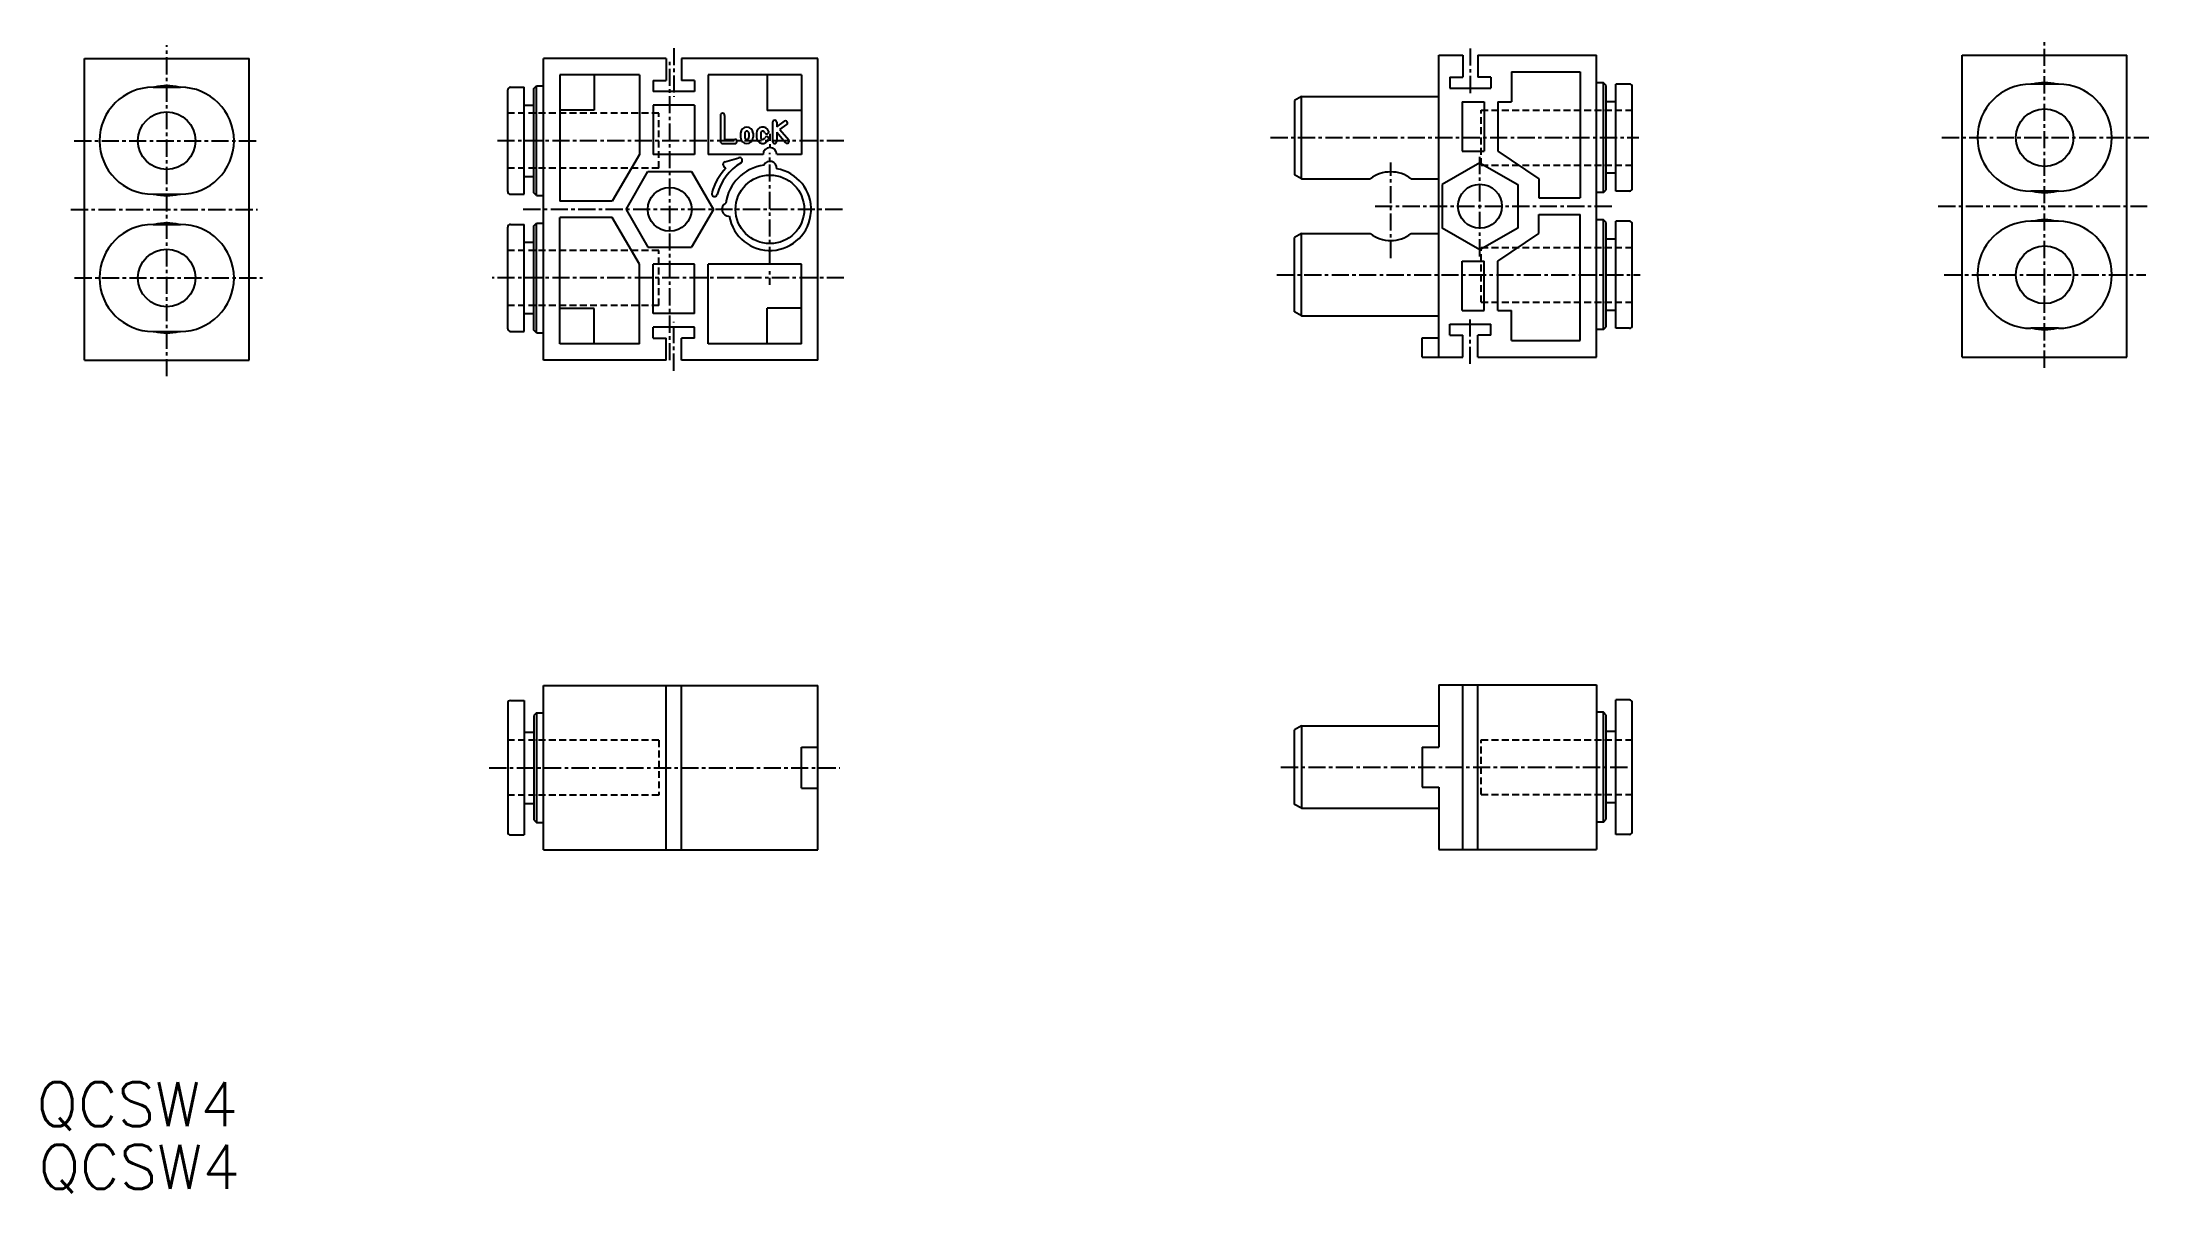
# Model space of a CAD drawing. Extents: x 14 to 167, y -7 to 77.
import ezdxf

# ---------------------------------------------------------------- set-up
doc = ezdxf.new("R2010")
doc.units = 0
doc.linetypes.add('CENTER', pattern=[2, 1.25, -0.25, 0.25, -0.25])
doc.linetypes.add('DASHED', pattern=[0.75, 0.5, -0.25])
doc.layers.get('0').update_dxf_attribs({"linetype": 'CONTINUOUS'})
doc.layers.add('CENTER', color=1, linetype='CENTER')
doc.styles.get("Standard").update_dxf_attribs({"font": 'txt.shx'})

msp = doc.modelspace()

# ---------------------------------------------------------------- linework, layer by layer
at = {"color": 7, "linetype": 'CONTINUOUS'}
for p, q in [((16.66, 75.66), (28.66, 75.66)), ((16.66, 53.66), (16.66, 75.66)), ((28.66, 53.66), (28.66, 75.66)), ((50.11, 53.66), (50.11, 75.66)), ((59.06, 75.66), (50.11, 75.66)), ((59.06, 75.66), (59.06, 74.06)), ((70.11, 75.66), (60.16, 75.66)), ((60.16, 75.66), (60.16, 74.06)), ((70.11, 53.66), (70.11, 75.66)), ((115.35, 75.89), (117.1, 75.89)), ((115.35, 53.89), (115.35, 75.89)), ((117.1, 75.89), (117.1, 74.29)), ((118.2, 75.89), (118.2, 74.29)), ((118.2, 75.89), (126.85, 75.89)), ((126.85, 53.89), (126.85, 75.89)), ((153.5, 53.89), (153.5, 75.89)), ((153.5, 75.89), (165.5, 75.89)), ((165.5, 53.89), (165.5, 75.89)), ((57.11, 74.46), (51.31, 74.46)), ((51.31, 74.46), (51.31, 65.26)), ((53.81, 74.46), (53.81, 71.9)), ((57.11, 74.46), (57.11, 68.66)), ((58.11, 74.06), (58.11, 73.26)), ((58.11, 74.06), (59.06, 74.06)), ((61.11, 74.06), (60.16, 74.06)), ((61.11, 74.06), (61.11, 73.26)), ((68.91, 74.46), (62.11, 74.46)), ((62.11, 74.46), (62.11, 68.66)), ((66.41, 74.46), (66.41, 71.86)), ((68.91, 74.46), (68.91, 68.66)), ((116.15, 74.29), (116.15, 73.49)), ((116.15, 74.29), (117.1, 74.29)), ((119.15, 74.29), (118.2, 74.29)), ((119.15, 74.29), (119.15, 73.49)), ((120.65, 74.69), (120.65, 72.49)), ((120.65, 74.69), (125.65, 74.69)), ((125.65, 74.69), (125.65, 65.49)), ((127.35, 73.89), (126.85, 73.89)), ((127.35, 65.89), (127.35, 73.89)), ((127.55, 73.69), (127.35, 73.89)), ((128.25, 65.99), (128.25, 73.79)), ((129.25, 73.79), (128.25, 73.79)), ((160.5, 73.79), (158.5, 73.79)), ((21.66, 73.56), (23.66, 73.56)), ((47.51, 65.96), (47.51, 73.36)), ((47.71, 73.56), (48.71, 73.56)), ((48.71, 65.76), (48.71, 73.56)), ((48.71, 72.26), (49.41, 72.26)), ((49.41, 73.46), (49.61, 73.66)), ((49.41, 65.86), (49.41, 73.46)), ((49.61, 73.66), (50.11, 73.66)), ((49.61, 65.66), (49.61, 73.66)), ((61.11, 73.26), (58.11, 73.26)), ((58.11, 72.26), (58.11, 68.66)), ((61.11, 72.26), (58.11, 72.26)), ((61.11, 72.26), (61.11, 68.66)), ((105.35, 72.89), (104.85, 72.6)), ((104.85, 72.6), (104.85, 67.18)), ((105.35, 72.89), (115.35, 72.89)), ((105.35, 66.89), (105.35, 72.89)), ((116.15, 73.49), (119.15, 73.49)), ((117.05, 72.49), (117.05, 68.89)), ((117.05, 72.49), (118.65, 72.49)), ((118.65, 72.49), (118.65, 68.89)), ((119.65, 72.49), (119.65, 68.89)), ((119.65, 72.49), (120.65, 72.49)), ((127.55, 66.09), (127.55, 73.69)), ((128.25, 72.49), (127.55, 72.49)), ((129.45, 66.19), (129.45, 73.59)), ((53.81, 71.9), (51.31, 71.9)), ((63.01, 71.51), (63.01, 69.61)), ((63.31, 71.51), (63.31, 69.76)), ((68.91, 71.86), (66.41, 71.86)), ((66.81, 71.01), (66.81, 69.61)), ((67.11, 70.68), (67.67, 71.08)), ((67.11, 71.01), (67.11, 70.68)), ((67.34, 70.48), (67.84, 70.84)), ((63.16, 69.46), (64.06, 69.46)), ((63.31, 69.76), (64.06, 69.76)), ((64.48, 70.21), (64.48, 69.91)), ((64.78, 70.21), (64.78, 69.91)), ((65.08, 70.21), (65.08, 69.91)), ((65.38, 70.21), (65.38, 69.91)), ((65.64, 70.21), (65.64, 69.91)), ((65.94, 70.21), (65.94, 69.91)), ((67.11, 70.28), (67.11, 69.61)), ((67.11, 70.28), (67.75, 69.53)), ((67.34, 70.48), (67.98, 69.73)), ((57.11, 68.66), (55.11, 65.26)), ((61.11, 68.66), (58.11, 68.66)), ((66.11, 68.66), (62.11, 68.66)), ((63.39, 67.66), (63.25, 67.79)), ((63.33, 68.13), (64.35, 68.42)), ((68.91, 68.66), (67.11, 68.66)), ((118.35, 68.06), (115.6, 66.48)), ((117.05, 68.89), (118.65, 68.89)), ((118.35, 68.06), (121.1, 66.48)), ((119.65, 68.89), (122.65, 66.89)), ((48.71, 67.06), (49.41, 67.06)), ((56.14, 64.66), (57.72, 67.41)), ((57.72, 67.41), (60.9, 67.41)), ((60.9, 67.41), (62.49, 64.66)), ((105.35, 66.89), (104.85, 67.18)), ((105.35, 66.89), (110.35, 66.89)), ((113.35, 66.89), (115.35, 66.89)), ((115.6, 66.48), (115.6, 63.3)), ((121.1, 66.48), (121.1, 63.3)), ((122.65, 66.89), (122.65, 65.49)), ((127.35, 65.89), (127.55, 66.09)), ((128.25, 67.29), (127.55, 67.29)), ((21.66, 65.76), (23.66, 65.76)), ((47.71, 65.76), (48.71, 65.76)), ((49.61, 65.66), (49.41, 65.86)), ((49.61, 65.66), (50.11, 65.66)), ((55.11, 65.26), (51.31, 65.26)), ((56.14, 64.66), (57.72, 61.91)), ((62.49, 64.66), (60.9, 61.91)), ((122.65, 65.49), (125.65, 65.49)), ((127.35, 65.89), (126.85, 65.89)), ((129.25, 65.99), (128.25, 65.99)), ((160.5, 65.99), (158.5, 65.99)), ((21.66, 63.56), (23.66, 63.56)), ((47.51, 55.96), (47.51, 63.36)), ((47.71, 63.56), (48.71, 63.56)), ((48.71, 55.76), (48.71, 63.56)), ((49.41, 63.46), (49.61, 63.66)), ((49.41, 55.86), (49.41, 63.46)), ((49.61, 55.66), (49.61, 63.66)), ((49.61, 63.66), (50.11, 63.66)), ((55.11, 64.06), (51.31, 64.06)), ((51.31, 54.86), (51.31, 64.06)), ((57.11, 60.66), (55.11, 64.06)), ((118.35, 61.71), (115.6, 63.3)), ((121.1, 63.3), (118.35, 61.71)), ((122.65, 64.29), (125.65, 64.29)), ((122.65, 62.89), (122.65, 64.29)), ((125.65, 55.09), (125.65, 64.29)), ((127.35, 63.89), (126.85, 63.89)), ((127.35, 55.89), (127.35, 63.89)), ((127.55, 63.69), (127.35, 63.89)), ((127.55, 56.09), (127.55, 63.69)), ((128.25, 55.99), (128.25, 63.79)), ((129.25, 63.79), (128.25, 63.79)), ((129.45, 56.19), (129.45, 63.59)), ((160.5, 63.79), (158.5, 63.79)), ((48.71, 62.26), (49.41, 62.26)), ((57.72, 61.91), (60.9, 61.91)), ((105.35, 62.89), (104.85, 62.6)), ((104.85, 57.18), (104.85, 62.6)), ((105.35, 62.89), (110.35, 62.89)), ((105.35, 56.89), (105.35, 62.89)), ((113.35, 62.89), (115.35, 62.89)), ((119.65, 60.89), (122.65, 62.89)), ((128.25, 62.49), (127.55, 62.49)), ((57.11, 54.86), (57.11, 60.66)), ((61.11, 60.66), (58.11, 60.66)), ((58.11, 57.06), (58.11, 60.66)), ((61.11, 57.06), (61.11, 60.66)), ((62.11, 54.86), (62.11, 60.66)), ((68.91, 60.66), (62.11, 60.66)), ((68.91, 54.86), (68.91, 60.66)), ((117.05, 57.29), (117.05, 60.89)), ((117.05, 60.89), (118.65, 60.89)), ((118.65, 57.29), (118.65, 60.89)), ((119.65, 57.29), (119.65, 60.89)), ((48.71, 57.06), (49.41, 57.06)), ((53.81, 57.42), (51.31, 57.42)), ((53.81, 54.86), (53.81, 57.42)), ((61.11, 57.06), (58.11, 57.06)), ((68.91, 57.46), (66.41, 57.46)), ((66.41, 54.86), (66.41, 57.46)), ((105.35, 56.89), (104.85, 57.18)), ((105.35, 56.89), (115.35, 56.89)), ((117.05, 57.29), (118.65, 57.29)), ((119.65, 57.29), (120.65, 57.29)), ((120.65, 55.09), (120.65, 57.29)), ((128.25, 57.29), (127.55, 57.29)), ((21.66, 55.76), (23.66, 55.76)), ((47.71, 55.76), (48.71, 55.76)), ((49.61, 55.66), (49.41, 55.86)), ((49.61, 55.66), (50.11, 55.66)), ((61.11, 56.06), (58.11, 56.06)), ((58.11, 55.26), (58.11, 56.06)), ((61.11, 55.26), (61.11, 56.06)), ((114.15, 53.89), (114.15, 55.29)), ((114.15, 55.29), (115.35, 55.29)), ((116.15, 55.49), (116.15, 56.29)), ((116.15, 56.29), (119.15, 56.29)), ((116.15, 55.49), (117.1, 55.49)), ((117.1, 53.89), (117.1, 55.49)), ((119.15, 55.49), (118.2, 55.49)), ((118.2, 53.89), (118.2, 55.49)), ((119.15, 55.49), (119.15, 56.29)), ((127.35, 55.89), (126.85, 55.89)), ((127.35, 55.89), (127.55, 56.09)), ((129.25, 55.99), (128.25, 55.99)), ((160.5, 55.99), (158.5, 55.99)), ((57.11, 54.86), (51.31, 54.86)), ((58.11, 55.26), (59.06, 55.26)), ((59.06, 53.66), (59.06, 55.26)), ((60.16, 53.66), (60.16, 55.26)), ((61.11, 55.26), (60.16, 55.26)), ((68.91, 54.86), (62.11, 54.86)), ((114.15, 53.89), (117.1, 53.89)), ((118.2, 53.89), (126.85, 53.89)), ((120.65, 55.09), (125.65, 55.09)), ((153.5, 53.89), (165.5, 53.89)), ((16.66, 53.66), (28.66, 53.66)), ((59.06, 53.66), (50.11, 53.66)), ((70.11, 53.66), (60.16, 53.66)), ((50.11, 29.96), (70.11, 29.96)), ((50.11, 17.96), (50.11, 29.96)), ((59.06, 17.96), (59.06, 29.96)), ((60.16, 17.96), (60.16, 29.96)), ((70.11, 17.96), (70.11, 29.96)), ((115.35, 30), (126.85, 30)), ((115.35, 30), (115.35, 25.45)), ((117.1, 18), (117.1, 30)), ((118.2, 18), (118.2, 30)), ((126.85, 30), (126.85, 18)), ((47.51, 28.66), (47.51, 19.26)), ((47.71, 28.86), (48.71, 28.86)), ((48.71, 28.86), (48.71, 19.06)), ((49.61, 27.96), (49.41, 27.76)), ((49.41, 27.76), (49.41, 20.16)), ((49.61, 27.96), (49.61, 19.96)), ((49.61, 27.96), (50.11, 27.96)), ((127.35, 28), (126.85, 28)), ((127.35, 20), (127.35, 28)), ((127.55, 27.8), (127.35, 28)), ((127.55, 20.2), (127.55, 27.8)), ((128.25, 19.1), (128.25, 28.9)), ((129.25, 28.9), (128.25, 28.9)), ((129.45, 19.3), (129.45, 28.7)), ((48.71, 26.56), (49.41, 26.56)), ((105.35, 27), (104.85, 26.71)), ((104.85, 21.28), (104.85, 26.71)), ((105.35, 27), (115.35, 27)), ((105.35, 27), (105.35, 21)), ((128.25, 26.6), (127.55, 26.6)), ((68.91, 25.46), (70.11, 25.46)), ((68.91, 22.46), (68.91, 25.46)), ((114.15, 25.45), (114.15, 22.55)), ((114.15, 25.45), (115.35, 25.45)), ((68.91, 22.46), (70.11, 22.46)), ((114.15, 22.55), (115.35, 22.55)), ((115.35, 22.55), (115.35, 18)), ((48.71, 21.36), (49.41, 21.36)), ((49.41, 20.16), (49.61, 19.96)), ((49.61, 19.96), (50.11, 19.96)), ((105.35, 21), (104.85, 21.28)), ((105.35, 21), (115.35, 21)), ((127.35, 20), (126.85, 20)), ((127.35, 20), (127.55, 20.2)), ((128.25, 21.4), (127.55, 21.4)), ((47.71, 19.06), (48.71, 19.06)), ((129.25, 19.1), (128.25, 19.1)), ((50.11, 17.96), (70.11, 17.96)), ((115.35, 18), (126.85, 18))]:
    msp.add_line(p, q, dxfattribs=at)
at = {"color": 3, "linetype": 'DASHED'}
for p, q in [((58.51, 71.66), (47.51, 71.66)), ((58.51, 67.66), (58.51, 71.66)), ((118.45, 67.89), (118.45, 71.89)), ((118.45, 71.89), (129.45, 71.89)), ((66.61, 70.16), (66.61, 69.16)), ((58.51, 67.66), (47.51, 67.66)), ((118.45, 67.89), (129.45, 67.89)), ((58.51, 61.66), (47.51, 61.66)), ((58.51, 57.66), (58.51, 61.66)), ((118.45, 57.89), (118.45, 61.89)), ((118.45, 61.89), (129.45, 61.89)), ((66.61, 59.16), (66.61, 60.16)), ((58.51, 57.66), (47.51, 57.66)), ((118.45, 57.89), (129.45, 57.89)), ((58.51, 25.96), (47.51, 25.96)), ((58.51, 25.96), (58.51, 21.96)), ((118.45, 22), (118.45, 26)), ((118.45, 26), (129.45, 26)), ((58.51, 21.96), (47.51, 21.96)), ((118.45, 22), (129.45, 22))]:
    msp.add_line(p, q, dxfattribs=at)
at = {"color": 7, "linetype": 'CONTINUOUS'}
for centre, radius in [((22.66, 69.66), 2.1), ((159.5, 69.89), 2.1), ((59.31, 64.66), 1.6), ((66.61, 64.66), 2.5), ((118.35, 64.89), 1.6), ((22.66, 59.66), 2.1), ((159.5, 59.89), 2.1)]:
    msp.add_circle(centre, radius, dxfattribs=at)
for centre, radius, start, end in [((129.25, 73.59), 0.2, 0, 90), ((158.5, 69.89), 3.9, 90, 270), ((159.5, 69.89), 4, 77.0706, 102.9294), ((160.5, 69.89), 3.9, 270, 90), ((21.66, 69.66), 3.9, 90, 270), ((22.66, 69.66), 4, 77.0706, 102.9294), ((23.66, 69.66), 3.9, 270, 90), ((47.71, 73.36), 0.2, 90, 180), ((63.16, 71.51), 0.15, 0, 180), ((64.93, 70.21), 0.45, 0, 180), ((66.09, 70.21), 0.45, 19.525, 180), ((66.96, 71.01), 0.15, 0, 180), ((67.75, 70.96), 0.15, 305.4634, 125.4634), ((63.16, 69.61), 0.15, 180, 270), ((64.06, 69.61), 0.15, 270, 90), ((64.93, 69.91), 0.45, 180, 0), ((64.93, 70.21), 0.15, 0, 180), ((64.93, 69.91), 0.15, 180, 0), ((66.09, 69.91), 0.45, 180, 340.475), ((66.09, 70.21), 0.15, 13.7015, 180), ((66.09, 69.91), 0.15, 180, 346.2985), ((66.61, 68.66), 0.5, 0, 180), ((66.38, 70.31), 0.151, 205.3194, 19.5251), ((66.38, 69.81), 0.151, 340.4749, 154.6806), ((66.96, 69.61), 0.15, 180, 0), ((67.86, 69.63), 0.15, 220.5547, 40.5547), ((66.61, 64.66), 4.4, 137, 164.2714), ((66.61, 64.66), 4, 121.7286, 164.2714), ((63.39, 67.94), 0.2, 106.0278, 228.2456), ((66.61, 64.66), 3.25, 97.9519, 172.0481), ((66.61, 64.66), 3, 189.5604, 80.4396), ((64.4, 68.23), 0.2, 301.7286, 106.0278), ((66.61, 67.66), 0.5, 355.2198, 154.0555), ((111.85, 64.89), 2.5, 53.1301, 126.8699), ((129.25, 66.19), 0.2, 270, 0), ((22.66, 69.66), 4, 257.0706, 282.9294), ((47.71, 65.96), 0.2, 180, 270), ((62.57, 65.79), 0.2, 164.2714, 344.2714), ((63.61, 64.66), 0.5, 115.9445, 274.7802), ((159.5, 69.89), 4, 257.0706, 282.9294), ((21.66, 59.66), 3.9, 90, 270), ((22.66, 59.66), 4, 77.0706, 102.9294), ((23.66, 59.66), 3.9, 270, 90), ((47.71, 63.36), 0.2, 90, 180), ((129.25, 63.59), 0.2, 0, 90), ((158.5, 59.89), 3.9, 90, 270), ((159.5, 59.89), 4, 77.0706, 102.9294), ((160.5, 59.89), 3.9, 270, 90), ((111.85, 64.89), 2.5, 233.1301, 306.8699), ((22.66, 59.66), 4, 257.0706, 282.9294), ((47.71, 55.96), 0.2, 180, 270), ((129.25, 56.19), 0.2, 270, 0), ((159.5, 59.89), 4, 257.0706, 282.9294), ((47.71, 28.66), 0.2, 90, 180), ((129.25, 28.7), 0.2, 0, 90), ((47.71, 19.26), 0.2, 180, 270), ((129.25, 19.3), 0.2, 270, 0)]:
    msp.add_arc(centre, radius, start, end, dxfattribs=at)
at = {"layer": 'CENTER', "color": 1, "linetype": 'CENTER'}
for p, q in [((159.5, 53.11), (159.5, 76.85)), ((22.66, 52.5), (22.66, 76.62)), ((59.31, 53.66), (59.31, 75.66)), ((59.61, 76.42), (59.61, 72.86)), ((117.65, 76.39), (117.65, 72.91)), ((15.92, 69.66), (29.3, 69.66)), ((72.01, 69.66), (46.56, 69.66)), ((103.09, 69.89), (129.93, 69.89)), ((152.01, 69.89), (167.1, 69.89)), ((66.61, 60.68), (66.61, 68.77)), ((111.85, 61.11), (111.85, 68.07)), ((118.35, 61.23), (118.35, 68.53)), ((15.68, 64.66), (29.28, 64.66)), ((71.89, 64.66), (48.45, 64.66)), ((110.71, 64.89), (128.06, 64.89)), ((151.75, 64.89), (166.98, 64.89)), ((103.55, 59.89), (130.02, 59.89)), ((152.19, 59.89), (166.87, 59.89)), ((15.94, 59.66), (29.63, 59.66)), ((72.01, 59.66), (46.36, 59.66)), ((117.65, 53.39), (117.65, 56.87)), ((59.61, 52.9), (59.61, 56.45)), ((46.16, 23.96), (71.7, 23.96)), ((103.85, 24), (129.26, 24))]:
    msp.add_line(p, q, dxfattribs=at)

# ---------------------------------------------------------------- texts
at = {"color": 7, "linetype": 'CONTINUOUS'}
for p in [(13.17, -2.17), (13.32, -6.73)]:
    msp.add_text('QCSW4', height=3.2, dxfattribs=at).set_placement(p)

doc.saveas('drawing.dxf')
